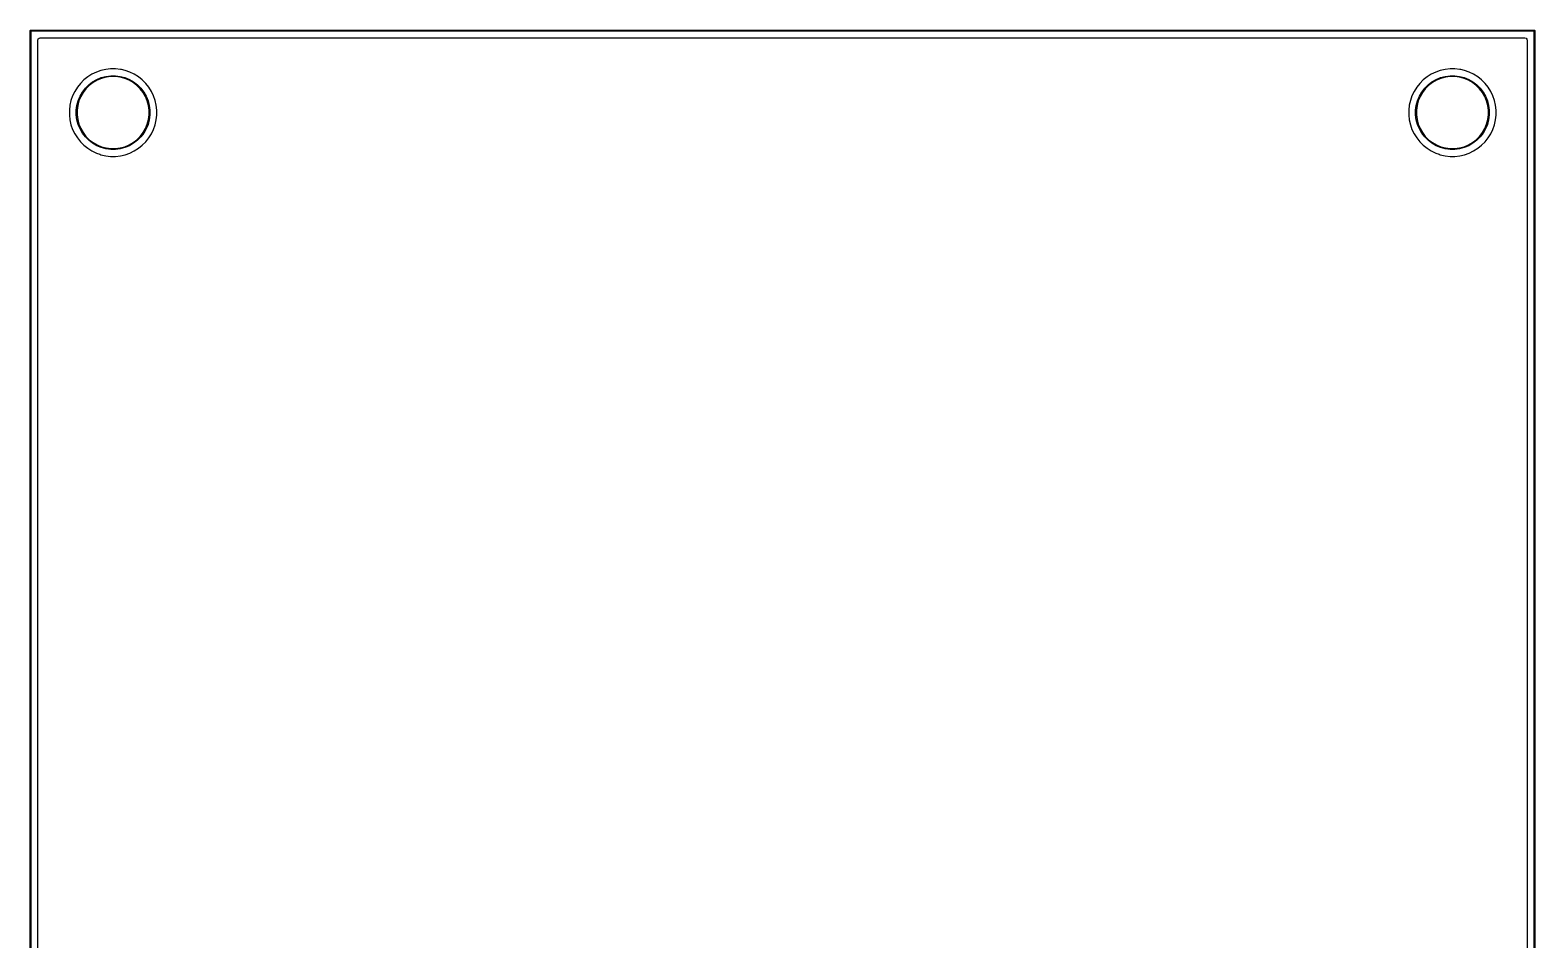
# Model space of a CAD drawing. Header units: inches. Extents: x 6.55 to 9.8, y -8.74 to -3.15.
# Drawn here: x 6.553 to 9.804, y -5.114 to -3.149 of the extents above; entities that cross this region are included whole.
import ezdxf

# ---------------------------------------------------------------- set-up
doc = ezdxf.new("R2010")
doc.units = ezdxf.units.IN
doc.header["$MEASUREMENT"] = 0
doc.layers.add('Edge.Cuts', color=254, linetype='CONTINUOUS', true_color=0xd0d2cd)

msp = doc.modelspace()

# ---------------------------------------------------------------- linework, layer by layer
at = {"layer": 'Edge.Cuts', "linetype": 'CONTINUOUS'}
for p, q in [((6.553, -3.1492), (6.5536, -3.1487)), ((6.553, -3.1496), (6.553, -3.1492)), ((6.553, -8.7402), (6.553, -3.1496)), ((6.5536, -3.1487), (6.5539, -3.1486)), ((6.5539, -3.1486), (9.8031, -3.1486)), ((6.5549, -3.1506), (6.5549, -8.7392)), ((9.8022, -3.1506), (6.5549, -3.1506)), ((9.8022, -8.7392), (9.8022, -3.1506)), ((9.8031, -3.1486), (9.8035, -3.1487)), ((9.8035, -3.1487), (9.8041, -3.1492)), ((9.8041, -3.1492), (9.8041, -3.1496)), ((9.8041, -3.1496), (9.8041, -8.7402)), ((6.5697, -3.1703), (6.5705, -3.1676)), ((6.5697, -3.1703), (6.5705, -3.1676)), ((6.5697, -3.1703), (6.5705, -3.1676)), ((6.5697, -3.1703), (6.5705, -3.1676)), ((6.5697, -3.3215), (6.5697, -3.1703)), ((6.5697, -3.3215), (6.5697, -3.1703)), ((6.5697, -3.3215), (6.5697, -3.1703)), ((6.5697, -3.3215), (6.5697, -3.1703)), ((6.5705, -3.1676), (6.5726, -3.1658)), ((6.5705, -3.1676), (6.5726, -3.1658)), ((6.5705, -3.1676), (6.5726, -3.1658)), ((6.5705, -3.1676), (6.5726, -3.1658)), ((6.5726, -3.1658), (6.5746, -3.1654)), ((6.5726, -3.1658), (6.5746, -3.1654)), ((6.5726, -3.1658), (6.5746, -3.1654)), ((6.5726, -3.1658), (6.5746, -3.1654)), ((6.5746, -3.1654), (9.7825, -3.1654)), ((6.5746, -3.1654), (9.7825, -3.1654)), ((6.5746, -3.1654), (9.7825, -3.1654)), ((6.5746, -3.1654), (9.7825, -3.1654)), ((9.7825, -3.1654), (9.7851, -3.1661)), ((9.7825, -3.1654), (9.7851, -3.1661)), ((9.7825, -3.1654), (9.7851, -3.1661)), ((9.7825, -3.1654), (9.7851, -3.1661)), ((9.7851, -3.1661), (9.7869, -3.1682)), ((9.7851, -3.1661), (9.7869, -3.1682)), ((9.7851, -3.1661), (9.7869, -3.1682)), ((9.7851, -3.1661), (9.7869, -3.1682)), ((9.7869, -3.1682), (9.7874, -3.1703)), ((9.7869, -3.1682), (9.7874, -3.1703)), ((9.7869, -3.1682), (9.7874, -3.1703)), ((9.7869, -3.1682), (9.7874, -3.1703)), ((9.7874, -3.1703), (9.7874, -8.7195)), ((9.7874, -3.1703), (9.7874, -8.7195)), ((9.7874, -3.1703), (9.7874, -8.7195)), ((9.7874, -3.1703), (9.7874, -8.7195)), ((6.6775, -3.2496), (6.6692, -3.2562)), ((6.6775, -3.2496), (6.6692, -3.2562)), ((6.6775, -3.2496), (6.6692, -3.2562)), ((6.6775, -3.2496), (6.6692, -3.2562)), ((6.6865, -3.2439), (6.6775, -3.2496)), ((6.6865, -3.2439), (6.6775, -3.2496)), ((6.6865, -3.2439), (6.6775, -3.2496)), ((6.6865, -3.2439), (6.6775, -3.2496)), ((6.6961, -3.2393), (6.6865, -3.2439)), ((6.6961, -3.2393), (6.6865, -3.2439)), ((6.6961, -3.2393), (6.6865, -3.2439)), ((6.6961, -3.2393), (6.6865, -3.2439)), ((6.7061, -3.2358), (6.6961, -3.2393)), ((6.7061, -3.2358), (6.6961, -3.2393)), ((6.7061, -3.2358), (6.6961, -3.2393)), ((6.7061, -3.2358), (6.6961, -3.2393)), ((6.7164, -3.2335), (6.7061, -3.2358)), ((6.7164, -3.2335), (6.7061, -3.2358)), ((6.7164, -3.2335), (6.7061, -3.2358)), ((6.7164, -3.2335), (6.7061, -3.2358)), ((6.7061, -3.2358), (6.7061, -3.2358)), ((6.7061, -3.2358), (6.7061, -3.2358)), ((6.7061, -3.2358), (6.7061, -3.2358)), ((6.7061, -3.2358), (6.7061, -3.2358)), ((6.7067, -3.2513), (6.7167, -3.2486)), ((6.7171, -3.2503), (6.7072, -3.253)), ((6.727, -3.2323), (6.7164, -3.2335)), ((6.727, -3.2323), (6.7164, -3.2335)), ((6.727, -3.2323), (6.7164, -3.2335)), ((6.727, -3.2323), (6.7164, -3.2335)), ((6.7164, -3.2335), (6.7164, -3.2335)), ((6.7164, -3.2335), (6.7164, -3.2335)), ((6.7164, -3.2335), (6.7164, -3.2335)), ((6.7164, -3.2335), (6.7164, -3.2335)), ((6.7167, -3.2486), (6.7271, -3.2472)), ((6.7272, -3.249), (6.7171, -3.2503)), ((6.7376, -3.2323), (6.727, -3.2323)), ((6.727, -3.2323), (6.727, -3.2323)), ((6.7376, -3.2323), (6.727, -3.2323)), ((6.727, -3.2323), (6.727, -3.2323)), ((6.7376, -3.2323), (6.727, -3.2323)), ((6.727, -3.2323), (6.727, -3.2323)), ((6.7376, -3.2323), (6.727, -3.2323)), ((6.727, -3.2323), (6.727, -3.2323)), ((6.7271, -3.2472), (6.7375, -3.2472)), ((6.7374, -3.249), (6.7272, -3.249)), ((6.7475, -3.2503), (6.7374, -3.249)), ((6.7375, -3.2472), (6.7478, -3.2486)), ((6.7481, -3.2335), (6.7376, -3.2323)), ((6.7376, -3.2323), (6.7376, -3.2323)), ((6.7481, -3.2335), (6.7376, -3.2323)), ((6.7376, -3.2323), (6.7376, -3.2323)), ((6.7481, -3.2335), (6.7376, -3.2323)), ((6.7376, -3.2323), (6.7376, -3.2323)), ((6.7481, -3.2335), (6.7376, -3.2323)), ((6.7376, -3.2323), (6.7376, -3.2323)), ((6.7573, -3.253), (6.7475, -3.2503)), ((6.7478, -3.2486), (6.7579, -3.2513)), ((6.7507, -3.234), (6.7481, -3.2335)), ((6.7481, -3.2335), (6.7481, -3.2335)), ((6.7481, -3.2335), (6.7481, -3.2335)), ((6.7507, -3.234), (6.7481, -3.2335)), ((6.7481, -3.2335), (6.7481, -3.2335)), ((6.7481, -3.2335), (6.7481, -3.2335)), ((6.7507, -3.234), (6.7481, -3.2335)), ((6.7481, -3.2335), (6.7481, -3.2335)), ((6.7481, -3.2335), (6.7481, -3.2335)), ((6.7507, -3.234), (6.7481, -3.2335)), ((6.7481, -3.2335), (6.7481, -3.2335)), ((6.7481, -3.2335), (6.7481, -3.2335)), ((6.7585, -3.2358), (6.7507, -3.234)), ((6.7585, -3.2358), (6.7507, -3.234)), ((6.7585, -3.2358), (6.7507, -3.234)), ((6.7585, -3.2358), (6.7507, -3.234)), ((6.7685, -3.2393), (6.7585, -3.2358)), ((6.7585, -3.2358), (6.7585, -3.2358)), ((6.7685, -3.2393), (6.7585, -3.2358)), ((6.7585, -3.2358), (6.7585, -3.2358)), ((6.7685, -3.2393), (6.7585, -3.2358)), ((6.7585, -3.2358), (6.7585, -3.2358)), ((6.7685, -3.2393), (6.7585, -3.2358)), ((6.7585, -3.2358), (6.7585, -3.2358)), ((6.7781, -3.2439), (6.7685, -3.2393)), ((6.7781, -3.2439), (6.7685, -3.2393)), ((6.7781, -3.2439), (6.7685, -3.2393)), ((6.7781, -3.2439), (6.7685, -3.2393)), ((6.7871, -3.2496), (6.7781, -3.2439)), ((6.7781, -3.2439), (6.7781, -3.2439)), ((6.7871, -3.2496), (6.7781, -3.2439)), ((6.7781, -3.2439), (6.7781, -3.2439)), ((6.7871, -3.2496), (6.7781, -3.2439)), ((6.7781, -3.2439), (6.7781, -3.2439)), ((6.7871, -3.2496), (6.7781, -3.2439)), ((6.7781, -3.2439), (6.7781, -3.2439)), ((6.7954, -3.2562), (6.7871, -3.2496)), ((6.7954, -3.2562), (6.7871, -3.2496)), ((6.7954, -3.2562), (6.7871, -3.2496)), ((6.7954, -3.2562), (6.7871, -3.2496)), ((9.5712, -3.2496), (9.5629, -3.2562)), ((9.5712, -3.2496), (9.5629, -3.2562)), ((9.5712, -3.2496), (9.5629, -3.2562)), ((9.5712, -3.2496), (9.5629, -3.2562)), ((9.5802, -3.2439), (9.5712, -3.2496)), ((9.5802, -3.2439), (9.5712, -3.2496)), ((9.5802, -3.2439), (9.5712, -3.2496)), ((9.5802, -3.2439), (9.5712, -3.2496)), ((9.5898, -3.2393), (9.5802, -3.2439)), ((9.5898, -3.2393), (9.5802, -3.2439)), ((9.5898, -3.2393), (9.5802, -3.2439)), ((9.5898, -3.2393), (9.5802, -3.2439)), ((9.5998, -3.2358), (9.5898, -3.2393)), ((9.5998, -3.2358), (9.5898, -3.2393)), ((9.5998, -3.2358), (9.5898, -3.2393)), ((9.5998, -3.2358), (9.5898, -3.2393)), ((9.6101, -3.2335), (9.5998, -3.2358)), ((9.6101, -3.2335), (9.5998, -3.2358)), ((9.6101, -3.2335), (9.5998, -3.2358)), ((9.6101, -3.2335), (9.5998, -3.2358)), ((9.5998, -3.2358), (9.5998, -3.2358)), ((9.5998, -3.2358), (9.5998, -3.2358)), ((9.5998, -3.2358), (9.5998, -3.2358)), ((9.5998, -3.2358), (9.5998, -3.2358)), ((9.6004, -3.2513), (9.6104, -3.2486)), ((9.6108, -3.2503), (9.6009, -3.253)), ((9.6207, -3.2323), (9.6101, -3.2335)), ((9.6207, -3.2323), (9.6101, -3.2335)), ((9.6207, -3.2323), (9.6101, -3.2335)), ((9.6207, -3.2323), (9.6101, -3.2335)), ((9.6101, -3.2335), (9.6101, -3.2335)), ((9.6101, -3.2335), (9.6101, -3.2335)), ((9.6101, -3.2335), (9.6101, -3.2335)), ((9.6101, -3.2335), (9.6101, -3.2335)), ((9.6104, -3.2486), (9.6208, -3.2472)), ((9.6209, -3.249), (9.6108, -3.2503)), ((9.6313, -3.2323), (9.6207, -3.2323)), ((9.6207, -3.2323), (9.6207, -3.2323)), ((9.6313, -3.2323), (9.6207, -3.2323)), ((9.6207, -3.2323), (9.6207, -3.2323)), ((9.6313, -3.2323), (9.6207, -3.2323)), ((9.6207, -3.2323), (9.6207, -3.2323)), ((9.6313, -3.2323), (9.6207, -3.2323)), ((9.6207, -3.2323), (9.6207, -3.2323)), ((9.6208, -3.2472), (9.6312, -3.2472)), ((9.6311, -3.249), (9.6209, -3.249)), ((9.6412, -3.2503), (9.6311, -3.249)), ((9.6312, -3.2472), (9.6415, -3.2486)), ((9.6418, -3.2335), (9.6313, -3.2323)), ((9.6313, -3.2323), (9.6313, -3.2323)), ((9.6418, -3.2335), (9.6313, -3.2323)), ((9.6313, -3.2323), (9.6313, -3.2323)), ((9.6418, -3.2335), (9.6313, -3.2323)), ((9.6313, -3.2323), (9.6313, -3.2323)), ((9.6418, -3.2335), (9.6313, -3.2323)), ((9.6313, -3.2323), (9.6313, -3.2323)), ((9.651, -3.253), (9.6412, -3.2503)), ((9.6415, -3.2486), (9.6516, -3.2513)), ((9.6444, -3.234), (9.6418, -3.2335)), ((9.6418, -3.2335), (9.6418, -3.2335)), ((9.6418, -3.2335), (9.6418, -3.2335)), ((9.6444, -3.234), (9.6418, -3.2335)), ((9.6418, -3.2335), (9.6418, -3.2335)), ((9.6418, -3.2335), (9.6418, -3.2335)), ((9.6444, -3.234), (9.6418, -3.2335)), ((9.6418, -3.2335), (9.6418, -3.2335)), ((9.6418, -3.2335), (9.6418, -3.2335)), ((9.6444, -3.234), (9.6418, -3.2335)), ((9.6418, -3.2335), (9.6418, -3.2335)), ((9.6418, -3.2335), (9.6418, -3.2335)), ((9.6522, -3.2358), (9.6444, -3.234)), ((9.6522, -3.2358), (9.6444, -3.234)), ((9.6522, -3.2358), (9.6444, -3.234)), ((9.6522, -3.2358), (9.6444, -3.234)), ((9.6622, -3.2393), (9.6522, -3.2358)), ((9.6522, -3.2358), (9.6522, -3.2358)), ((9.6622, -3.2393), (9.6522, -3.2358)), ((9.6522, -3.2358), (9.6522, -3.2358)), ((9.6622, -3.2393), (9.6522, -3.2358)), ((9.6522, -3.2358), (9.6522, -3.2358)), ((9.6622, -3.2393), (9.6522, -3.2358)), ((9.6522, -3.2358), (9.6522, -3.2358)), ((9.6718, -3.2439), (9.6622, -3.2393)), ((9.6718, -3.2439), (9.6622, -3.2393)), ((9.6718, -3.2439), (9.6622, -3.2393)), ((9.6718, -3.2439), (9.6622, -3.2393)), ((9.6808, -3.2496), (9.6718, -3.2439)), ((9.6718, -3.2439), (9.6718, -3.2439)), ((9.6808, -3.2496), (9.6718, -3.2439)), ((9.6718, -3.2439), (9.6718, -3.2439)), ((9.6808, -3.2496), (9.6718, -3.2439)), ((9.6718, -3.2439), (9.6718, -3.2439)), ((9.6808, -3.2496), (9.6718, -3.2439)), ((9.6718, -3.2439), (9.6718, -3.2439)), ((9.6891, -3.2562), (9.6808, -3.2496)), ((9.6891, -3.2562), (9.6808, -3.2496)), ((9.6891, -3.2562), (9.6808, -3.2496)), ((9.6891, -3.2562), (9.6808, -3.2496)), ((6.6494, -3.281), (6.6448, -3.2905)), ((6.6494, -3.281), (6.6448, -3.2905)), ((6.6494, -3.281), (6.6448, -3.2905)), ((6.6494, -3.281), (6.6448, -3.2905)), ((6.6551, -3.272), (6.6494, -3.281)), ((6.6551, -3.272), (6.6494, -3.281)), ((6.6551, -3.272), (6.6494, -3.281)), ((6.6551, -3.272), (6.6494, -3.281)), ((6.6617, -3.2637), (6.6551, -3.272)), ((6.6617, -3.2637), (6.6551, -3.272)), ((6.6617, -3.2637), (6.6551, -3.272)), ((6.6617, -3.2637), (6.6551, -3.272)), ((6.6608, -3.2915), (6.666, -3.2825)), ((6.6692, -3.2562), (6.6617, -3.2637)), ((6.6692, -3.2562), (6.6617, -3.2637)), ((6.6692, -3.2562), (6.6617, -3.2637)), ((6.6692, -3.2562), (6.6617, -3.2637)), ((6.6675, -3.2835), (6.6624, -3.2923)), ((6.666, -3.2825), (6.6723, -3.2742)), ((6.6737, -3.2754), (6.6675, -3.2835)), ((6.6723, -3.2742), (6.6797, -3.2668)), ((6.6809, -3.2682), (6.6737, -3.2754)), ((6.6797, -3.2668), (6.688, -3.2605)), ((6.689, -3.262), (6.6809, -3.2682)), ((6.688, -3.2605), (6.697, -3.2553)), ((6.6978, -3.2569), (6.689, -3.262)), ((6.697, -3.2553), (6.7067, -3.2513)), ((6.7072, -3.253), (6.6978, -3.2569)), ((6.7667, -3.2569), (6.7573, -3.253)), ((6.7579, -3.2513), (6.7675, -3.2553)), ((6.7756, -3.262), (6.7667, -3.2569)), ((6.7675, -3.2553), (6.7766, -3.2605)), ((6.7837, -3.2682), (6.7756, -3.262)), ((6.7766, -3.2605), (6.7848, -3.2668)), ((6.7909, -3.2754), (6.7837, -3.2682)), ((6.7848, -3.2668), (6.7922, -3.2742)), ((6.7971, -3.2835), (6.7909, -3.2754)), ((6.7922, -3.2742), (6.7986, -3.2825)), ((6.8029, -3.2637), (6.7954, -3.2562)), ((6.8029, -3.2637), (6.7954, -3.2562)), ((6.8029, -3.2637), (6.7954, -3.2562)), ((6.8029, -3.2637), (6.7954, -3.2562)), ((6.8022, -3.2923), (6.7971, -3.2835)), ((6.7986, -3.2825), (6.8038, -3.2915)), ((6.8095, -3.272), (6.8029, -3.2637)), ((6.8095, -3.272), (6.8029, -3.2637)), ((6.8095, -3.272), (6.8029, -3.2637)), ((6.8095, -3.272), (6.8029, -3.2637)), ((6.8151, -3.281), (6.8095, -3.272)), ((6.8151, -3.281), (6.8095, -3.272)), ((6.8151, -3.281), (6.8095, -3.272)), ((6.8151, -3.281), (6.8095, -3.272)), ((6.8197, -3.2905), (6.8151, -3.281)), ((6.8197, -3.2905), (6.8151, -3.281)), ((6.8197, -3.2905), (6.8151, -3.281)), ((6.8197, -3.2905), (6.8151, -3.281)), ((9.5431, -3.281), (9.5385, -3.2905)), ((9.5431, -3.281), (9.5385, -3.2905)), ((9.5431, -3.281), (9.5385, -3.2905)), ((9.5431, -3.281), (9.5385, -3.2905)), ((9.5488, -3.272), (9.5431, -3.281)), ((9.5488, -3.272), (9.5431, -3.281)), ((9.5488, -3.272), (9.5431, -3.281)), ((9.5488, -3.272), (9.5431, -3.281)), ((9.5554, -3.2637), (9.5488, -3.272)), ((9.5554, -3.2637), (9.5488, -3.272)), ((9.5554, -3.2637), (9.5488, -3.272)), ((9.5554, -3.2637), (9.5488, -3.272)), ((9.5545, -3.2915), (9.5597, -3.2825)), ((9.5629, -3.2562), (9.5554, -3.2637)), ((9.5629, -3.2562), (9.5554, -3.2637)), ((9.5629, -3.2562), (9.5554, -3.2637)), ((9.5629, -3.2562), (9.5554, -3.2637)), ((9.5612, -3.2835), (9.5561, -3.2923)), ((9.5597, -3.2825), (9.566, -3.2742)), ((9.5674, -3.2754), (9.5612, -3.2835)), ((9.566, -3.2742), (9.5734, -3.2668)), ((9.5746, -3.2682), (9.5674, -3.2754)), ((9.5734, -3.2668), (9.5817, -3.2605)), ((9.5827, -3.262), (9.5746, -3.2682)), ((9.5817, -3.2605), (9.5907, -3.2553)), ((9.5915, -3.2569), (9.5827, -3.262)), ((9.5907, -3.2553), (9.6004, -3.2513)), ((9.6009, -3.253), (9.5915, -3.2569)), ((9.6604, -3.2569), (9.651, -3.253)), ((9.6516, -3.2513), (9.6612, -3.2553)), ((9.6693, -3.262), (9.6604, -3.2569)), ((9.6612, -3.2553), (9.6703, -3.2605)), ((9.6774, -3.2682), (9.6693, -3.262)), ((9.6703, -3.2605), (9.6786, -3.2668)), ((9.6846, -3.2754), (9.6774, -3.2682)), ((9.6786, -3.2668), (9.6859, -3.2742)), ((9.6908, -3.2835), (9.6846, -3.2754)), ((9.6859, -3.2742), (9.6923, -3.2825)), ((9.6966, -3.2637), (9.6891, -3.2562)), ((9.6966, -3.2637), (9.6891, -3.2562)), ((9.6966, -3.2637), (9.6891, -3.2562)), ((9.6966, -3.2637), (9.6891, -3.2562)), ((9.6959, -3.2923), (9.6908, -3.2835)), ((9.6923, -3.2825), (9.6975, -3.2915)), ((9.7032, -3.272), (9.6966, -3.2637)), ((9.7032, -3.272), (9.6966, -3.2637)), ((9.7032, -3.272), (9.6966, -3.2637)), ((9.7032, -3.272), (9.6966, -3.2637)), ((9.7088, -3.281), (9.7032, -3.272)), ((9.7088, -3.281), (9.7032, -3.272)), ((9.7088, -3.281), (9.7032, -3.272)), ((9.7088, -3.281), (9.7032, -3.272)), ((9.7134, -3.2905), (9.7088, -3.281)), ((9.7134, -3.2905), (9.7088, -3.281)), ((9.7134, -3.2905), (9.7088, -3.281)), ((9.7134, -3.2905), (9.7088, -3.281)), ((6.639, -3.3109), (6.6378, -3.3215)), ((6.639, -3.3109), (6.6378, -3.3215)), ((6.639, -3.3109), (6.6378, -3.3215)), ((6.639, -3.3109), (6.6378, -3.3215)), ((6.6413, -3.3006), (6.639, -3.3109)), ((6.6413, -3.3006), (6.639, -3.3109)), ((6.6413, -3.3006), (6.639, -3.3109)), ((6.6413, -3.3006), (6.639, -3.3109)), ((6.639, -3.3109), (6.639, -3.3109)), ((6.639, -3.3109), (6.639, -3.3109)), ((6.639, -3.3109), (6.639, -3.3109)), ((6.639, -3.3109), (6.639, -3.3109)), ((6.6448, -3.2905), (6.6413, -3.3006)), ((6.6448, -3.2905), (6.6413, -3.3006)), ((6.6448, -3.2905), (6.6413, -3.3006)), ((6.6448, -3.2905), (6.6413, -3.3006)), ((6.6413, -3.3006), (6.6413, -3.3006)), ((6.6413, -3.3006), (6.6413, -3.3006)), ((6.6413, -3.3006), (6.6413, -3.3006)), ((6.6413, -3.3006), (6.6413, -3.3006)), ((6.6527, -3.3216), (6.6541, -3.3112)), ((6.6541, -3.3112), (6.6568, -3.3011)), ((6.6559, -3.3116), (6.6545, -3.3217)), ((6.6585, -3.3017), (6.6559, -3.3116)), ((6.6568, -3.3011), (6.6608, -3.2915)), ((6.6624, -3.2923), (6.6585, -3.3017)), ((6.8061, -3.3017), (6.8022, -3.2923)), ((6.8038, -3.2915), (6.8078, -3.3011)), ((6.8087, -3.3116), (6.8061, -3.3017)), ((6.8078, -3.3011), (6.8105, -3.3112)), ((6.81, -3.3217), (6.8087, -3.3116)), ((6.8105, -3.3112), (6.8118, -3.3216)), ((6.8232, -3.3006), (6.8197, -3.2905)), ((6.8232, -3.3006), (6.8197, -3.2905)), ((6.8232, -3.3006), (6.8197, -3.2905)), ((6.8232, -3.3006), (6.8197, -3.2905)), ((6.8256, -3.3109), (6.8232, -3.3006)), ((6.8256, -3.3109), (6.8232, -3.3006)), ((6.8256, -3.3109), (6.8232, -3.3006)), ((6.8256, -3.3109), (6.8232, -3.3006)), ((6.8268, -3.3215), (6.8256, -3.3109)), ((6.8268, -3.3215), (6.8256, -3.3109)), ((6.8268, -3.3215), (6.8256, -3.3109)), ((6.8268, -3.3215), (6.8256, -3.3109)), ((9.5327, -3.3109), (9.5315, -3.3215)), ((9.5327, -3.3109), (9.5315, -3.3215)), ((9.5327, -3.3109), (9.5315, -3.3215)), ((9.5327, -3.3109), (9.5315, -3.3215)), ((9.535, -3.3006), (9.5327, -3.3109)), ((9.535, -3.3006), (9.5327, -3.3109)), ((9.535, -3.3006), (9.5327, -3.3109)), ((9.535, -3.3006), (9.5327, -3.3109)), ((9.5327, -3.3109), (9.5327, -3.3109)), ((9.5327, -3.3109), (9.5327, -3.3109)), ((9.5327, -3.3109), (9.5327, -3.3109)), ((9.5327, -3.3109), (9.5327, -3.3109)), ((9.5385, -3.2905), (9.535, -3.3006)), ((9.5385, -3.2905), (9.535, -3.3006)), ((9.5385, -3.2905), (9.535, -3.3006)), ((9.5385, -3.2905), (9.535, -3.3006)), ((9.535, -3.3006), (9.535, -3.3006)), ((9.535, -3.3006), (9.535, -3.3006)), ((9.535, -3.3006), (9.535, -3.3006)), ((9.535, -3.3006), (9.535, -3.3006)), ((9.5464, -3.3216), (9.5478, -3.3112)), ((9.5478, -3.3112), (9.5505, -3.3011)), ((9.5496, -3.3116), (9.5482, -3.3217)), ((9.5522, -3.3017), (9.5496, -3.3116)), ((9.5505, -3.3011), (9.5545, -3.2915)), ((9.5561, -3.2923), (9.5522, -3.3017)), ((9.6998, -3.3017), (9.6959, -3.2923)), ((9.6975, -3.2915), (9.7015, -3.3011)), ((9.7024, -3.3116), (9.6998, -3.3017)), ((9.7015, -3.3011), (9.7042, -3.3112)), ((9.7037, -3.3217), (9.7024, -3.3116)), ((9.7042, -3.3112), (9.7055, -3.3216)), ((9.7169, -3.3006), (9.7134, -3.2905)), ((9.7169, -3.3006), (9.7134, -3.2905)), ((9.7169, -3.3006), (9.7134, -3.2905)), ((9.7169, -3.3006), (9.7134, -3.2905)), ((9.7193, -3.3109), (9.7169, -3.3006)), ((9.7193, -3.3109), (9.7169, -3.3006)), ((9.7193, -3.3109), (9.7169, -3.3006)), ((9.7193, -3.3109), (9.7169, -3.3006)), ((9.7205, -3.3215), (9.7193, -3.3109)), ((9.7205, -3.3215), (9.7193, -3.3109)), ((9.7205, -3.3215), (9.7193, -3.3109)), ((9.7205, -3.3215), (9.7193, -3.3109)), ((6.5697, -5.9494), (6.5697, -3.3215)), ((6.5697, -5.223), (6.5697, -3.3215)), ((6.5697, -5.223), (6.5697, -3.3215)), ((6.5697, -5.9494), (6.5697, -3.3215)), ((6.6378, -3.3215), (6.6378, -3.3321)), ((6.6378, -3.3215), (6.6378, -3.3321)), ((6.6378, -3.3215), (6.6378, -3.3321)), ((6.6378, -3.3215), (6.6378, -3.3321)), ((6.6378, -3.3321), (6.639, -3.3426)), ((6.6378, -3.3321), (6.639, -3.3426)), ((6.6378, -3.3321), (6.639, -3.3426)), ((6.6378, -3.3321), (6.639, -3.3426)), ((6.639, -3.3426), (6.639, -3.3426)), ((6.639, -3.3426), (6.6413, -3.353)), ((6.639, -3.3426), (6.639, -3.3426)), ((6.639, -3.3426), (6.6413, -3.353)), ((6.639, -3.3426), (6.639, -3.3426)), ((6.639, -3.3426), (6.6413, -3.353)), ((6.639, -3.3426), (6.639, -3.3426)), ((6.639, -3.3426), (6.6413, -3.353)), ((6.6527, -3.3217), (6.6527, -3.3216)), ((6.6527, -3.332), (6.6527, -3.3217)), ((6.6541, -3.3423), (6.6527, -3.332)), ((6.6568, -3.3524), (6.6541, -3.3423)), ((6.6545, -3.3217), (6.6545, -3.3319)), ((6.6545, -3.3319), (6.6559, -3.342)), ((6.6559, -3.342), (6.6585, -3.3518)), ((6.8061, -3.3518), (6.8087, -3.342)), ((6.8105, -3.3423), (6.8078, -3.3524)), ((6.8087, -3.342), (6.81, -3.3319)), ((6.81, -3.3319), (6.81, -3.3217)), ((6.8118, -3.332), (6.8105, -3.3423)), ((6.8118, -3.3216), (6.8118, -3.332)), ((6.8232, -3.353), (6.8256, -3.3426)), ((6.8232, -3.353), (6.8256, -3.3426)), ((6.8232, -3.353), (6.8256, -3.3426)), ((6.8232, -3.353), (6.8256, -3.3426)), ((6.8256, -3.3426), (6.8268, -3.3321)), ((6.8256, -3.3426), (6.8268, -3.3321)), ((6.8256, -3.3426), (6.8268, -3.3321)), ((6.8256, -3.3426), (6.8268, -3.3321)), ((6.8268, -3.3321), (6.8268, -3.3215)), ((6.8268, -3.3215), (6.8268, -3.3215)), ((6.8268, -3.3321), (6.8268, -3.3215)), ((6.8268, -3.3215), (6.8268, -3.3215)), ((6.8268, -3.3321), (6.8268, -3.3215)), ((6.8268, -3.3215), (6.8268, -3.3215)), ((6.8268, -3.3321), (6.8268, -3.3215)), ((6.8268, -3.3215), (6.8268, -3.3215)), ((9.5315, -3.3215), (9.5315, -3.3321)), ((9.5315, -3.3215), (9.5315, -3.3321)), ((9.5315, -3.3215), (9.5315, -3.3321)), ((9.5315, -3.3215), (9.5315, -3.3321)), ((9.5315, -3.3321), (9.5327, -3.3426)), ((9.5315, -3.3321), (9.5327, -3.3426)), ((9.5315, -3.3321), (9.5327, -3.3426)), ((9.5315, -3.3321), (9.5327, -3.3426)), ((9.5327, -3.3426), (9.5327, -3.3426)), ((9.5327, -3.3426), (9.535, -3.353)), ((9.5327, -3.3426), (9.5327, -3.3426)), ((9.5327, -3.3426), (9.535, -3.353)), ((9.5327, -3.3426), (9.5327, -3.3426)), ((9.5327, -3.3426), (9.535, -3.353)), ((9.5327, -3.3426), (9.5327, -3.3426)), ((9.5327, -3.3426), (9.535, -3.353)), ((9.5464, -3.3217), (9.5464, -3.3216)), ((9.5464, -3.332), (9.5464, -3.3217)), ((9.5478, -3.3423), (9.5464, -3.332)), ((9.5505, -3.3524), (9.5478, -3.3423)), ((9.5482, -3.3217), (9.5482, -3.3319)), ((9.5482, -3.3319), (9.5496, -3.342)), ((9.5496, -3.342), (9.5522, -3.3518)), ((9.6998, -3.3518), (9.7024, -3.342)), ((9.7042, -3.3423), (9.7015, -3.3524)), ((9.7024, -3.342), (9.7037, -3.3319)), ((9.7037, -3.3319), (9.7037, -3.3217)), ((9.7055, -3.332), (9.7042, -3.3423)), ((9.7055, -3.3216), (9.7055, -3.332)), ((9.7169, -3.353), (9.7193, -3.3426)), ((9.7169, -3.353), (9.7193, -3.3426)), ((9.7169, -3.353), (9.7193, -3.3426)), ((9.7169, -3.353), (9.7193, -3.3426)), ((9.7193, -3.3426), (9.7205, -3.3321)), ((9.7193, -3.3426), (9.7205, -3.3321)), ((9.7193, -3.3426), (9.7205, -3.3321)), ((9.7193, -3.3426), (9.7205, -3.3321)), ((9.7205, -3.3321), (9.7205, -3.3215)), ((9.7205, -3.3321), (9.7205, -3.3215)), ((9.7205, -3.3321), (9.7205, -3.3215)), ((9.7205, -3.3321), (9.7205, -3.3215)), ((6.6413, -3.353), (6.6413, -3.353)), ((6.6413, -3.353), (6.6448, -3.363)), ((6.6413, -3.353), (6.6413, -3.353)), ((6.6413, -3.353), (6.6448, -3.363)), ((6.6413, -3.353), (6.6413, -3.353)), ((6.6413, -3.353), (6.6448, -3.363)), ((6.6413, -3.353), (6.6413, -3.353)), ((6.6413, -3.353), (6.6448, -3.363)), ((6.6448, -3.363), (6.6494, -3.3726)), ((6.6448, -3.363), (6.6494, -3.3726)), ((6.6448, -3.363), (6.6494, -3.3726)), ((6.6448, -3.363), (6.6494, -3.3726)), ((6.6494, -3.3726), (6.6494, -3.3726)), ((6.6494, -3.3726), (6.6551, -3.3815)), ((6.6494, -3.3726), (6.6494, -3.3726)), ((6.6494, -3.3726), (6.6551, -3.3815)), ((6.6494, -3.3726), (6.6494, -3.3726)), ((6.6494, -3.3726), (6.6551, -3.3815)), ((6.6494, -3.3726), (6.6494, -3.3726)), ((6.6494, -3.3726), (6.6551, -3.3815)), ((6.6608, -3.362), (6.6568, -3.3524)), ((6.6585, -3.3518), (6.6624, -3.3612)), ((6.666, -3.3711), (6.6608, -3.362)), ((6.6624, -3.3612), (6.6675, -3.3701)), ((6.6723, -3.3793), (6.666, -3.3711)), ((6.6675, -3.3701), (6.6737, -3.3781)), ((6.6797, -3.3867), (6.6723, -3.3793)), ((6.6737, -3.3781), (6.6809, -3.3854)), ((6.7837, -3.3854), (6.7909, -3.3781)), ((6.7922, -3.3793), (6.7848, -3.3867)), ((6.7909, -3.3781), (6.7971, -3.3701)), ((6.7986, -3.3711), (6.7922, -3.3793)), ((6.7971, -3.3701), (6.8022, -3.3612)), ((6.8038, -3.362), (6.7986, -3.3711)), ((6.8022, -3.3612), (6.8061, -3.3518)), ((6.8078, -3.3524), (6.8038, -3.362)), ((6.8095, -3.3815), (6.8151, -3.3726)), ((6.8095, -3.3815), (6.8151, -3.3726)), ((6.8095, -3.3815), (6.8151, -3.3726)), ((6.8095, -3.3815), (6.8151, -3.3726)), ((6.8151, -3.3726), (6.8197, -3.363)), ((6.8151, -3.3726), (6.8197, -3.363)), ((6.8151, -3.3726), (6.8197, -3.363)), ((6.8151, -3.3726), (6.8197, -3.363)), ((6.8197, -3.363), (6.8232, -3.353)), ((6.8197, -3.363), (6.8232, -3.353)), ((6.8197, -3.363), (6.8232, -3.353)), ((6.8197, -3.363), (6.8232, -3.353)), ((9.535, -3.353), (9.535, -3.353)), ((9.535, -3.353), (9.5385, -3.363)), ((9.535, -3.353), (9.535, -3.353)), ((9.535, -3.353), (9.5385, -3.363)), ((9.535, -3.353), (9.535, -3.353)), ((9.535, -3.353), (9.5385, -3.363)), ((9.535, -3.353), (9.535, -3.353)), ((9.535, -3.353), (9.5385, -3.363)), ((9.5385, -3.363), (9.5431, -3.3726)), ((9.5385, -3.363), (9.5431, -3.3726)), ((9.5385, -3.363), (9.5431, -3.3726)), ((9.5385, -3.363), (9.5431, -3.3726)), ((9.5431, -3.3726), (9.5431, -3.3726)), ((9.5431, -3.3726), (9.5488, -3.3815)), ((9.5431, -3.3726), (9.5431, -3.3726)), ((9.5431, -3.3726), (9.5488, -3.3815)), ((9.5431, -3.3726), (9.5431, -3.3726)), ((9.5431, -3.3726), (9.5488, -3.3815)), ((9.5431, -3.3726), (9.5431, -3.3726)), ((9.5431, -3.3726), (9.5488, -3.3815)), ((9.5545, -3.362), (9.5505, -3.3524)), ((9.5522, -3.3518), (9.5561, -3.3612)), ((9.5597, -3.3711), (9.5545, -3.362)), ((9.5561, -3.3612), (9.5612, -3.3701)), ((9.566, -3.3793), (9.5597, -3.3711)), ((9.5612, -3.3701), (9.5674, -3.3781)), ((9.5734, -3.3867), (9.566, -3.3793)), ((9.5674, -3.3781), (9.5746, -3.3854)), ((9.6774, -3.3854), (9.6846, -3.3781)), ((9.6859, -3.3793), (9.6786, -3.3867)), ((9.6846, -3.3781), (9.6908, -3.3701)), ((9.6923, -3.3711), (9.6859, -3.3793)), ((9.6908, -3.3701), (9.6959, -3.3612)), ((9.6975, -3.362), (9.6923, -3.3711)), ((9.6959, -3.3612), (9.6998, -3.3518)), ((9.7015, -3.3524), (9.6975, -3.362)), ((9.7032, -3.3815), (9.7088, -3.3726)), ((9.7032, -3.3815), (9.7088, -3.3726)), ((9.7032, -3.3815), (9.7088, -3.3726)), ((9.7032, -3.3815), (9.7088, -3.3726)), ((9.7088, -3.3726), (9.7134, -3.363)), ((9.7088, -3.3726), (9.7134, -3.363)), ((9.7088, -3.3726), (9.7134, -3.363)), ((9.7088, -3.3726), (9.7134, -3.363)), ((9.7134, -3.363), (9.7169, -3.353)), ((9.7134, -3.363), (9.7169, -3.353)), ((9.7134, -3.363), (9.7169, -3.353)), ((9.7134, -3.363), (9.7169, -3.353)), ((6.6551, -3.3815), (6.6617, -3.3898)), ((6.6551, -3.3815), (6.6617, -3.3898)), ((6.6551, -3.3815), (6.6617, -3.3898)), ((6.6551, -3.3815), (6.6617, -3.3898)), ((6.6617, -3.3898), (6.6692, -3.3974)), ((6.6617, -3.3898), (6.6692, -3.3974)), ((6.6617, -3.3898), (6.6692, -3.3974)), ((6.6617, -3.3898), (6.6692, -3.3974)), ((6.6692, -3.3974), (6.6775, -3.404)), ((6.6692, -3.3974), (6.6775, -3.404)), ((6.6692, -3.3974), (6.6775, -3.404)), ((6.6692, -3.3974), (6.6775, -3.404)), ((6.6775, -3.404), (6.6865, -3.4096)), ((6.6775, -3.404), (6.6865, -3.4096)), ((6.6775, -3.404), (6.6865, -3.4096)), ((6.6775, -3.404), (6.6865, -3.4096)), ((6.688, -3.3931), (6.6797, -3.3867)), ((6.6809, -3.3854), (6.689, -3.3916)), ((6.6865, -3.4096), (6.6961, -3.4142)), ((6.6865, -3.4096), (6.6961, -3.4142)), ((6.6865, -3.4096), (6.6961, -3.4142)), ((6.6865, -3.4096), (6.6961, -3.4142)), ((6.697, -3.3983), (6.688, -3.3931)), ((6.689, -3.3916), (6.6978, -3.3967)), ((6.7067, -3.4023), (6.697, -3.3983)), ((6.6978, -3.3967), (6.7072, -3.4006)), ((6.7167, -3.405), (6.7067, -3.4023)), ((6.7072, -3.4006), (6.7171, -3.4032)), ((6.7271, -3.4063), (6.7167, -3.405)), ((6.7171, -3.4032), (6.7272, -3.4045)), ((6.7375, -3.4063), (6.7271, -3.4063)), ((6.7272, -3.4045), (6.7374, -3.4045)), ((6.7374, -3.4045), (6.7475, -3.4032)), ((6.7478, -3.405), (6.7375, -3.4063)), ((6.7475, -3.4032), (6.7573, -3.4006)), ((6.7579, -3.4023), (6.7478, -3.405)), ((6.7573, -3.4006), (6.7667, -3.3967)), ((6.7675, -3.3983), (6.7579, -3.4023)), ((6.7667, -3.3967), (6.7756, -3.3916)), ((6.7766, -3.3931), (6.7675, -3.3983)), ((6.7685, -3.4142), (6.7781, -3.4096)), ((6.7685, -3.4142), (6.7781, -3.4096)), ((6.7685, -3.4142), (6.7781, -3.4096)), ((6.7685, -3.4142), (6.7781, -3.4096)), ((6.7756, -3.3916), (6.7837, -3.3854)), ((6.7848, -3.3867), (6.7766, -3.3931)), ((6.7781, -3.4096), (6.7871, -3.404)), ((6.7781, -3.4096), (6.7871, -3.404)), ((6.7781, -3.4096), (6.7871, -3.404)), ((6.7781, -3.4096), (6.7871, -3.404)), ((6.7871, -3.404), (6.7954, -3.3974)), ((6.7871, -3.404), (6.7954, -3.3974)), ((6.7871, -3.404), (6.7954, -3.3974)), ((6.7871, -3.404), (6.7954, -3.3974)), ((6.7954, -3.3974), (6.8029, -3.3898)), ((6.7954, -3.3974), (6.8029, -3.3898)), ((6.7954, -3.3974), (6.8029, -3.3898)), ((6.7954, -3.3974), (6.8029, -3.3898)), ((6.8029, -3.3898), (6.8095, -3.3815)), ((6.8029, -3.3898), (6.8095, -3.3815)), ((6.8029, -3.3898), (6.8095, -3.3815)), ((6.8029, -3.3898), (6.8095, -3.3815)), ((9.5488, -3.3815), (9.5554, -3.3898)), ((9.5488, -3.3815), (9.5554, -3.3898)), ((9.5488, -3.3815), (9.5554, -3.3898)), ((9.5488, -3.3815), (9.5554, -3.3898)), ((9.5554, -3.3898), (9.5629, -3.3974)), ((9.5554, -3.3898), (9.5629, -3.3974)), ((9.5554, -3.3898), (9.5629, -3.3974)), ((9.5554, -3.3898), (9.5629, -3.3974)), ((9.5629, -3.3974), (9.5712, -3.404)), ((9.5629, -3.3974), (9.5712, -3.404)), ((9.5629, -3.3974), (9.5712, -3.404)), ((9.5629, -3.3974), (9.5712, -3.404)), ((9.5712, -3.404), (9.5802, -3.4096)), ((9.5712, -3.404), (9.5802, -3.4096)), ((9.5712, -3.404), (9.5802, -3.4096)), ((9.5712, -3.404), (9.5802, -3.4096)), ((9.5817, -3.3931), (9.5734, -3.3867)), ((9.5746, -3.3854), (9.5827, -3.3916)), ((9.5802, -3.4096), (9.5898, -3.4142)), ((9.5802, -3.4096), (9.5898, -3.4142)), ((9.5802, -3.4096), (9.5898, -3.4142)), ((9.5802, -3.4096), (9.5898, -3.4142)), ((9.5907, -3.3983), (9.5817, -3.3931)), ((9.5827, -3.3916), (9.5915, -3.3967)), ((9.6004, -3.4023), (9.5907, -3.3983)), ((9.5915, -3.3967), (9.6009, -3.4006)), ((9.6104, -3.405), (9.6004, -3.4023)), ((9.6009, -3.4006), (9.6108, -3.4032)), ((9.6208, -3.4063), (9.6104, -3.405)), ((9.6108, -3.4032), (9.6209, -3.4045)), ((9.6312, -3.4063), (9.6208, -3.4063)), ((9.6209, -3.4045), (9.6311, -3.4045)), ((9.6311, -3.4045), (9.6412, -3.4032)), ((9.6415, -3.405), (9.6312, -3.4063)), ((9.6412, -3.4032), (9.651, -3.4006)), ((9.6516, -3.4023), (9.6415, -3.405)), ((9.651, -3.4006), (9.6604, -3.3967)), ((9.6612, -3.3983), (9.6516, -3.4023)), ((9.6604, -3.3967), (9.6693, -3.3916)), ((9.6703, -3.3931), (9.6612, -3.3983)), ((9.6622, -3.4142), (9.6718, -3.4096)), ((9.6622, -3.4142), (9.6718, -3.4096)), ((9.6622, -3.4142), (9.6718, -3.4096)), ((9.6622, -3.4142), (9.6718, -3.4096)), ((9.6693, -3.3916), (9.6774, -3.3854)), ((9.6786, -3.3867), (9.6703, -3.3931)), ((9.6718, -3.4096), (9.6808, -3.404)), ((9.6718, -3.4096), (9.6808, -3.404)), ((9.6718, -3.4096), (9.6808, -3.404)), ((9.6718, -3.4096), (9.6808, -3.404)), ((9.6808, -3.404), (9.6891, -3.3974)), ((9.6808, -3.404), (9.6891, -3.3974)), ((9.6808, -3.404), (9.6891, -3.3974)), ((9.6808, -3.404), (9.6891, -3.3974)), ((9.6891, -3.3974), (9.6966, -3.3898)), ((9.6891, -3.3974), (9.6966, -3.3898)), ((9.6891, -3.3974), (9.6966, -3.3898)), ((9.6891, -3.3974), (9.6966, -3.3898)), ((9.6966, -3.3898), (9.7032, -3.3815)), ((9.6966, -3.3898), (9.7032, -3.3815)), ((9.6966, -3.3898), (9.7032, -3.3815)), ((9.6966, -3.3898), (9.7032, -3.3815)), ((6.6961, -3.4142), (6.7036, -3.4169)), ((6.6961, -3.4142), (6.7036, -3.4169)), ((6.6961, -3.4142), (6.7036, -3.4169)), ((6.6961, -3.4142), (6.7036, -3.4169)), ((6.7036, -3.4169), (6.7061, -3.4177)), ((6.7036, -3.4169), (6.7061, -3.4177)), ((6.7036, -3.4169), (6.7061, -3.4177)), ((6.7036, -3.4169), (6.7061, -3.4177)), ((6.7061, -3.4177), (6.7061, -3.4177)), ((6.7061, -3.4177), (6.7061, -3.4177)), ((6.7061, -3.4177), (6.7061, -3.4177)), ((6.7061, -3.4177), (6.7164, -3.4201)), ((6.7061, -3.4177), (6.7061, -3.4177)), ((6.7061, -3.4177), (6.7061, -3.4177)), ((6.7061, -3.4177), (6.7061, -3.4177)), ((6.7061, -3.4177), (6.7164, -3.4201)), ((6.7061, -3.4177), (6.7061, -3.4177)), ((6.7061, -3.4177), (6.7061, -3.4177)), ((6.7061, -3.4177), (6.7061, -3.4177)), ((6.7061, -3.4177), (6.7164, -3.4201)), ((6.7061, -3.4177), (6.7061, -3.4177)), ((6.7061, -3.4177), (6.7061, -3.4177)), ((6.7061, -3.4177), (6.7061, -3.4177)), ((6.7061, -3.4177), (6.7164, -3.4201)), ((6.7164, -3.4201), (6.727, -3.4213)), ((6.7164, -3.4201), (6.727, -3.4213)), ((6.7164, -3.4201), (6.727, -3.4213)), ((6.7164, -3.4201), (6.727, -3.4213)), ((6.727, -3.4213), (6.727, -3.4213)), ((6.727, -3.4213), (6.727, -3.4213)), ((6.727, -3.4213), (6.7376, -3.4213)), ((6.727, -3.4213), (6.727, -3.4213)), ((6.727, -3.4213), (6.727, -3.4213)), ((6.727, -3.4213), (6.7376, -3.4213)), ((6.727, -3.4213), (6.727, -3.4213)), ((6.727, -3.4213), (6.727, -3.4213)), ((6.727, -3.4213), (6.7376, -3.4213)), ((6.727, -3.4213), (6.727, -3.4213)), ((6.727, -3.4213), (6.727, -3.4213)), ((6.727, -3.4213), (6.7376, -3.4213)), ((6.7376, -3.4213), (6.7481, -3.4201)), ((6.7376, -3.4213), (6.7481, -3.4201)), ((6.7376, -3.4213), (6.7481, -3.4201)), ((6.7376, -3.4213), (6.7481, -3.4201)), ((6.7376, -3.4213), (6.7376, -3.4213)), ((6.7376, -3.4213), (6.7376, -3.4213)), ((6.7376, -3.4213), (6.7376, -3.4213)), ((6.7376, -3.4213), (6.7376, -3.4213)), ((6.7481, -3.4201), (6.7585, -3.4177)), ((6.7481, -3.4201), (6.7585, -3.4177)), ((6.7481, -3.4201), (6.7585, -3.4177)), ((6.7481, -3.4201), (6.7585, -3.4177)), ((6.7585, -3.4177), (6.7685, -3.4142)), ((6.7585, -3.4177), (6.7685, -3.4142)), ((6.7585, -3.4177), (6.7685, -3.4142)), ((6.7585, -3.4177), (6.7685, -3.4142)), ((9.5898, -3.4142), (9.5973, -3.4169)), ((9.5898, -3.4142), (9.5973, -3.4169)), ((9.5898, -3.4142), (9.5973, -3.4169)), ((9.5898, -3.4142), (9.5973, -3.4169)), ((9.5973, -3.4169), (9.5998, -3.4177)), ((9.5973, -3.4169), (9.5998, -3.4177)), ((9.5973, -3.4169), (9.5998, -3.4177)), ((9.5973, -3.4169), (9.5998, -3.4177)), ((9.5998, -3.4177), (9.5998, -3.4177)), ((9.5998, -3.4177), (9.5998, -3.4177)), ((9.5998, -3.4177), (9.5998, -3.4177)), ((9.5998, -3.4177), (9.6101, -3.4201)), ((9.5998, -3.4177), (9.5998, -3.4177)), ((9.5998, -3.4177), (9.5998, -3.4177)), ((9.5998, -3.4177), (9.5998, -3.4177)), ((9.5998, -3.4177), (9.6101, -3.4201)), ((9.5998, -3.4177), (9.5998, -3.4177)), ((9.5998, -3.4177), (9.5998, -3.4177)), ((9.5998, -3.4177), (9.5998, -3.4177)), ((9.5998, -3.4177), (9.6101, -3.4201)), ((9.5998, -3.4177), (9.5998, -3.4177)), ((9.5998, -3.4177), (9.5998, -3.4177)), ((9.5998, -3.4177), (9.5998, -3.4177)), ((9.5998, -3.4177), (9.6101, -3.4201)), ((9.6101, -3.4201), (9.6207, -3.4213)), ((9.6101, -3.4201), (9.6207, -3.4213)), ((9.6101, -3.4201), (9.6207, -3.4213)), ((9.6101, -3.4201), (9.6207, -3.4213)), ((9.6207, -3.4213), (9.6207, -3.4213)), ((9.6207, -3.4213), (9.6207, -3.4213)), ((9.6207, -3.4213), (9.6313, -3.4213)), ((9.6207, -3.4213), (9.6207, -3.4213)), ((9.6207, -3.4213), (9.6207, -3.4213)), ((9.6207, -3.4213), (9.6313, -3.4213)), ((9.6207, -3.4213), (9.6207, -3.4213)), ((9.6207, -3.4213), (9.6207, -3.4213)), ((9.6207, -3.4213), (9.6313, -3.4213)), ((9.6207, -3.4213), (9.6207, -3.4213)), ((9.6207, -3.4213), (9.6207, -3.4213)), ((9.6207, -3.4213), (9.6313, -3.4213)), ((9.6313, -3.4213), (9.6418, -3.4201)), ((9.6313, -3.4213), (9.6418, -3.4201)), ((9.6313, -3.4213), (9.6418, -3.4201)), ((9.6313, -3.4213), (9.6418, -3.4201)), ((9.6313, -3.4213), (9.6313, -3.4213)), ((9.6313, -3.4213), (9.6313, -3.4213)), ((9.6313, -3.4213), (9.6313, -3.4213)), ((9.6313, -3.4213), (9.6313, -3.4213)), ((9.6418, -3.4201), (9.6522, -3.4177)), ((9.6418, -3.4201), (9.6522, -3.4177)), ((9.6418, -3.4201), (9.6522, -3.4177)), ((9.6418, -3.4201), (9.6522, -3.4177)), ((9.6522, -3.4177), (9.6622, -3.4142)), ((9.6522, -3.4177), (9.6622, -3.4142)), ((9.6522, -3.4177), (9.6622, -3.4142)), ((9.6522, -3.4177), (9.6622, -3.4142))]:
    msp.add_line(p, q, dxfattribs=at)

doc.saveas('drawing.dxf')
